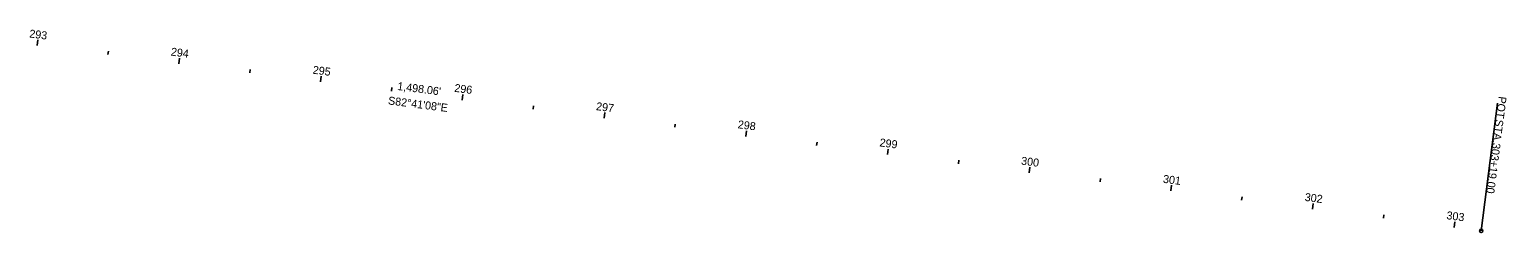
# Model space of a CAD drawing. Extents: x 1433976 to 1442459, y 450932 to 452534.
# Drawn here: x 1441425 to 1442459, y 450932 to 451074 of the extents above; entities that cross this region are included whole.
import ezdxf

# ---------------------------------------------------------------- set-up
doc = ezdxf.new("R2010")
doc.units = 0
for name, color, linetype in [('DT_X_Break_Line', 7, 'Continuous'), ('DT_X_Terrain_Boundary', 7, 'Continuous'), ('PV_X_Curb', 7, 'Continuous'), ('RW_X_Esmt_General', 7, 'Continuous')]:
    doc.layers.add(name, color=color, linetype=linetype)

msp = doc.modelspace()

# ---------------------------------------------------------------- linework, layer by layer
at = {"layer": 'DT_X_Break_Line'}
msp.add_line((1442440.9, 450933.3), (1442452.3, 451022.6), dxfattribs=at)
msp.add_circle((1442440.9, 450933.3), 1.2, dxfattribs=at)
at = {"layer": 'DT_X_Terrain_Boundary'}
for p, q in [((1441430.2, 451063.1), (1441430.7, 451067)), ((1441479.7, 451056.7), (1441480.1, 451059.1)), ((1441529.3, 451050.3), (1441529.8, 451054.3)), ((1441578.9, 451044), (1441579.2, 451046.3)), ((1441628.5, 451037.6), (1441629, 451041.6)), ((1441678.1, 451031.2), (1441678.4, 451033.6)), ((1441727.7, 451024.9), (1441728.2, 451028.8)), ((1441777.3, 451018.5), (1441777.6, 451020.9)), ((1441826.9, 451012.1), (1441827.4, 451016.1)), ((1441876.5, 451005.8), (1441876.8, 451008.1)), ((1441926.1, 450999.4), (1441926.6, 451003.4)), ((1441975.7, 450993), (1441976, 450995.4)), ((1442025.3, 450986.7), (1442025.8, 450990.6)), ((1442074.9, 450980.3), (1442075.2, 450982.7)), ((1442124.5, 450973.9), (1442125, 450977.9)), ((1442174.1, 450967.6), (1442174.4, 450970)), ((1442223.6, 450961.2), (1442224.2, 450965.2)), ((1442273.2, 450954.8), (1442273.5, 450957.2)), ((1442322.8, 450948.5), (1442323.3, 450952.4)), ((1442372.4, 450942.1), (1442372.7, 450944.5)), ((1442422, 450935.7), (1442422.5, 450939.7))]:
    msp.add_line(p, q, dxfattribs=at)

# ---------------------------------------------------------------- texts
at = {"layer": 'DT_X_Break_Line'}
for s, p in [('POT', (1442453.1, 451027.7)), (' STA. ', (1442451.2, 451013.6)), ('303+19.00', (1442448.9, 450995.1))]:
    msp.add_text(s, height=5.6, rotation=262.6854, dxfattribs=at).set_placement(p)
at = {"layer": 'DT_X_Terrain_Boundary'}
for s, p in [('293', (1441424.4, 451068.8)), ('294', (1441523.5, 451056.1)), ('295', (1441622.8, 451043.4)), ('296', (1441721.9, 451030.7)), ('297', (1441821.1, 451017.9)), ('298', (1441920.3, 451005.2)), ('299', (1442019.5, 450992.5)), ('300', (1442118.6, 450979.7)), ('301', (1442217.9, 450967)), ('302', (1442317.1, 450954.3)), ('303', (1442416.3, 450941.5))]:
    msp.add_text(s, height=5.6, rotation=352.6854, dxfattribs=at).set_placement(p)
at = {"layer": 'PV_X_Curb'}
msp.add_text("1,498.06'", height=5.6, rotation=352.6854, dxfattribs=at).set_placement((1441682, 451032))
at = {"layer": 'RW_X_Esmt_General'}
msp.add_text('S82°41\'08"E', height=5.6, rotation=352.6854, dxfattribs=at).set_placement((1441675.5, 451021.9))

doc.saveas('drawing.dxf')
